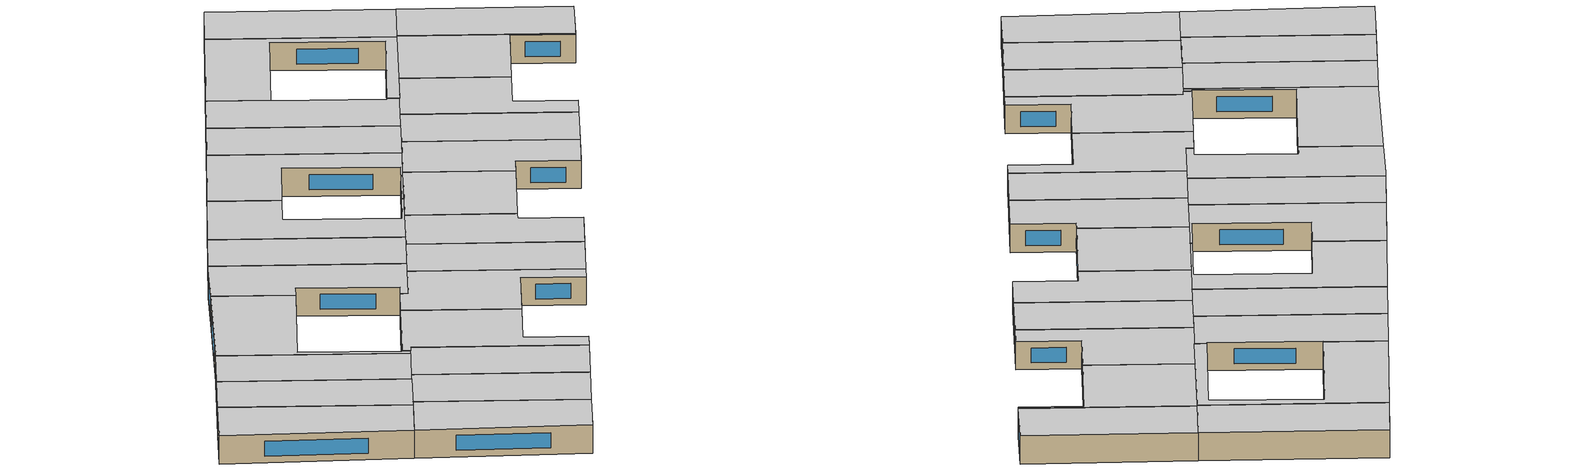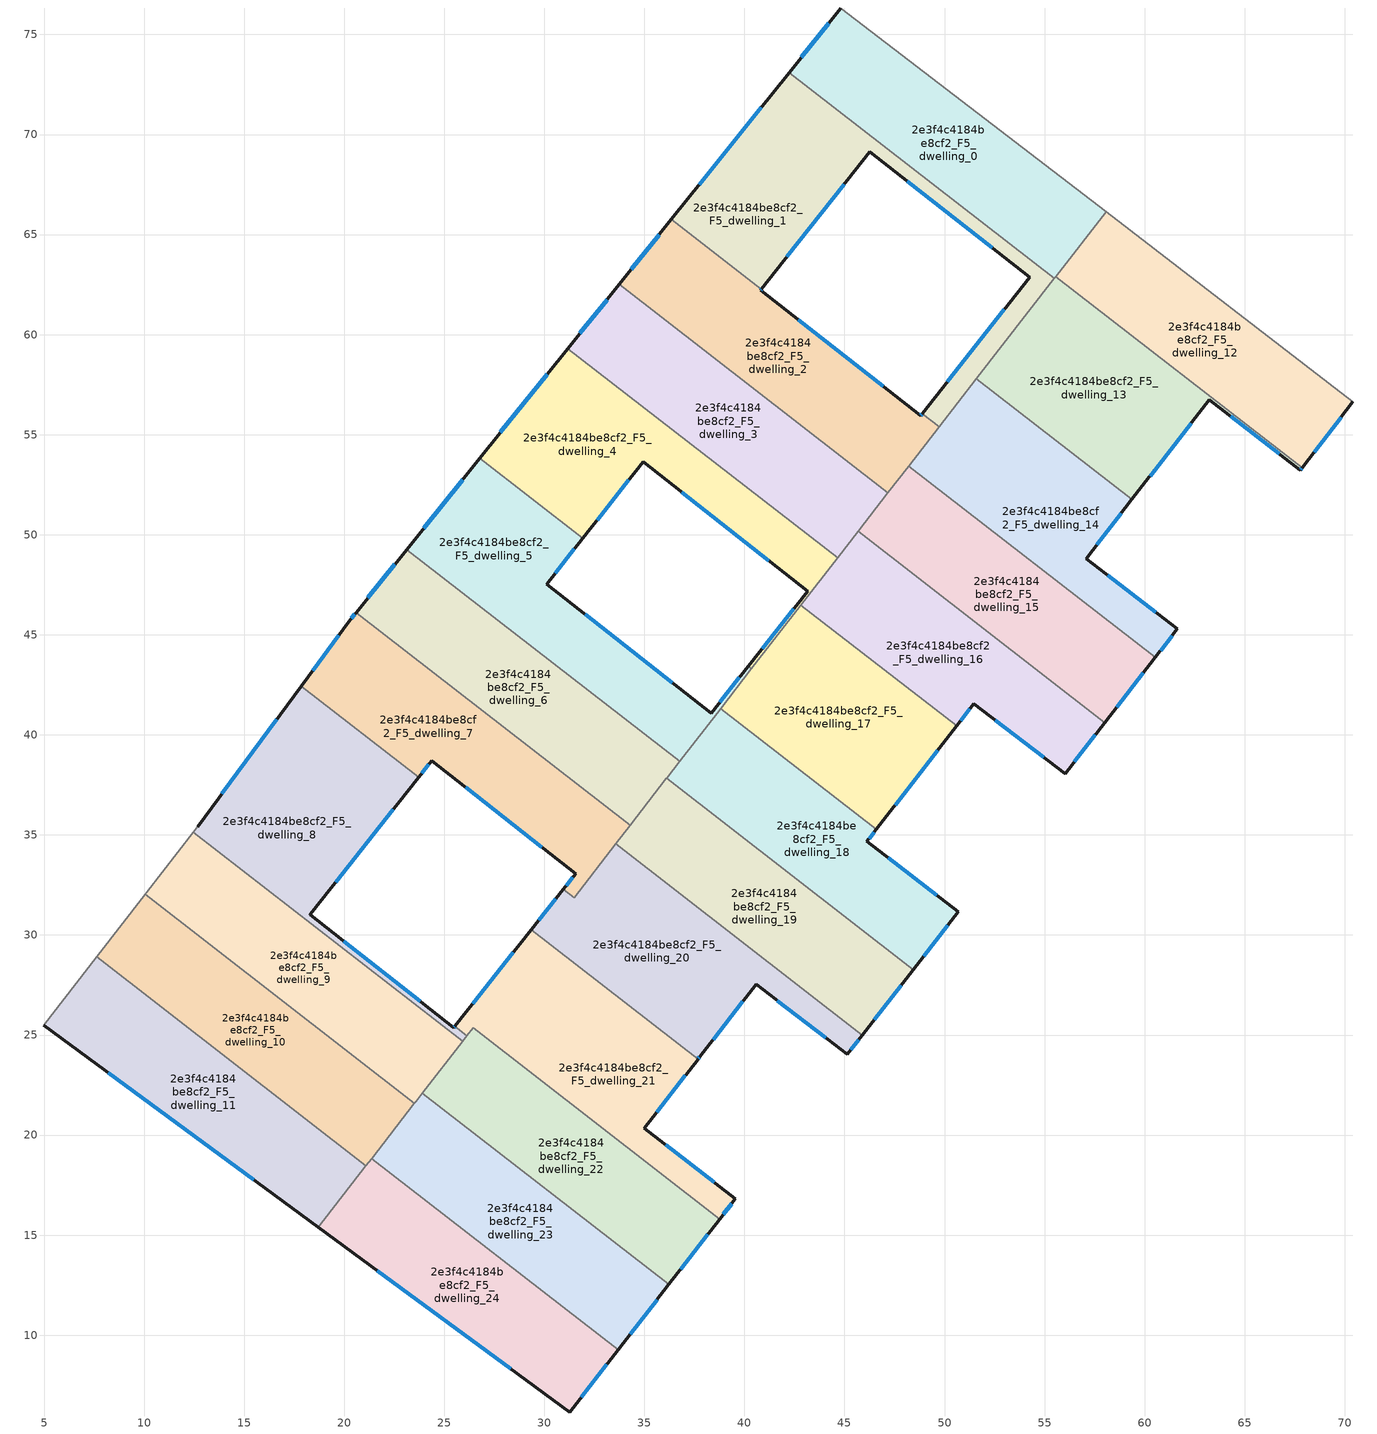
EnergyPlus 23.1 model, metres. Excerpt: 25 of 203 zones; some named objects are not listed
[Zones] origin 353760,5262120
2e3f4c4184be8cf2_F5_dwelling_0
 floor to 2e3f4c4184be8cf2_F4_dwelling_0 (EU_floor_Construction): 58.07,66.14 55.49,62.81 42.23,73.1 44.82,76.32 z15
 wall outside (EU_wall_Construction): 44.82,76.32 42.23,73.1 z15:18
 wall to 2e3f4c4184be8cf2_F5_dwelling_1 (EU_wall_Construction): 42.23,73.1 55.49,62.81 z15:18
 wall adiabatic (EU_wall_Construction): 58.07,66.14 44.82,76.32 z15:18
 wall to 2e3f4c4184be8cf2_F5_dwelling_12 (EU_wall_Construction): 55.56,62.9 58.07,66.14 z15:18
 wall to 2e3f4c4184be8cf2_F5_dwelling_13 (EU_wall_Construction): 55.49,62.81 55.56,62.9 z15:18
 window (EU_Window_Construction): 44.21,75.57 42.84,73.85 z15.7:17.3
 ceiling to 2e3f4c4184be8cf2_F6_dwelling_0 (EU_floor_Construction): 55.49,62.81 58.07,66.14 44.82,76.32 42.23,73.1 z18
2e3f4c4184be8cf2_F5_dwelling_1
 floor to 2e3f4c4184be8cf2_F4_dwelling_1 (EU_floor_Construction): 46.26,69.14 40.85,62.28 36.35,65.76 42.23,73.1 55.49,62.81 49.73,55.39 48.88,56.05 54.26,62.87 z15
 wall outside (EU_wall_Construction): 40.85,62.28 46.26,69.14 54.26,62.87 48.88,56.05 / 42.23,73.1 36.35,65.76 z15:18
 wall to 2e3f4c4184be8cf2_F5_dwelling_2 (EU_wall_Construction): 48.88,56.05 49.73,55.39 / 36.35,65.76 40.85,62.28 z15:18
 wall to 2e3f4c4184be8cf2_F5_dwelling_13 (EU_wall_Construction): 51.59,57.79 55.49,62.81 z15:18
 wall to 2e3f4c4184be8cf2_F5_dwelling_14 (EU_wall_Construction): 49.73,55.39 51.59,57.79 z15:18
 window (EU_Window_Construction): 53,61.27 50.14,57.65 / 48.14,67.66 52.38,64.34 / 42.12,63.89 44.99,67.53 / 40.85,71.38 37.73,67.49 z15.7:17.3
 ceiling to 2e3f4c4184be8cf2_F6_dwelling_1 (EU_floor_Construction): 49.73,55.39 55.49,62.81 42.23,73.1 36.35,65.76 40.85,62.28 46.26,69.14 54.26,62.87 48.88,56.05 z18
2e3f4c4184be8cf2_F5_dwelling_10
 floor to 2e3f4c4184be8cf2_F4_dwelling_10 (EU_floor_Construction): 23.51,21.58 21.09,18.46 7.62,28.9 10.05,32.02 z15
 wall adiabatic (EU_wall_Construction): 10.05,32.02 7.62,28.9 z15:18
 wall to 2e3f4c4184be8cf2_F5_dwelling_9 (EU_wall_Construction): 23.51,21.58 10.05,32.02 z15:18
 wall to 2e3f4c4184be8cf2_F5_dwelling_11 (EU_wall_Construction): 7.62,28.9 21.09,18.46 z15:18
 wall to 2e3f4c4184be8cf2_F5_dwelling_23 (EU_wall_Construction): 21.37,18.82 23.51,21.58 z15:18
 wall to 2e3f4c4184be8cf2_F5_dwelling_24 (EU_wall_Construction): 21.09,18.46 21.37,18.82 z15:18
 ceiling to 2e3f4c4184be8cf2_F6_dwelling_10 (EU_floor_Construction): 21.09,18.46 23.51,21.58 10.05,32.02 7.62,28.9 z18
2e3f4c4184be8cf2_F5_dwelling_11
 floor to 2e3f4c4184be8cf2_F4_dwelling_11 (EU_floor_Construction): 21.09,18.46 18.71,15.4 4.97,25.49 7.62,28.9 z15
 wall outside (EU_wall_Construction): 4.97,25.49 18.71,15.4 z15:18
 wall adiabatic (EU_wall_Construction): 7.62,28.9 4.97,25.49 z15:18
 wall to 2e3f4c4184be8cf2_F5_dwelling_24 (EU_wall_Construction): 18.71,15.4 21.09,18.46 z15:18
 window (EU_Window_Construction): 8.2,23.12 15.48,17.77 z15.7:17.3
 ceiling to 2e3f4c4184be8cf2_F6_dwelling_11 (EU_floor_Construction): 18.71,15.4 21.09,18.46 7.62,28.9 4.97,25.49 z18
2e3f4c4184be8cf2_F5_dwelling_12
 floor to 2e3f4c4184be8cf2_F4_dwelling_12 (EU_floor_Construction): 70.41,56.66 67.88,53.34 55.55,62.9 58.07,66.14 z15
 wall outside (EU_wall_Construction): 67.88,53.34 70.41,56.66 z15:18
 wall to 2e3f4c4184be8cf2_F5_dwelling_13 (EU_wall_Construction): 55.55,62.9 67.88,53.34 z15:18
 wall adiabatic (EU_wall_Construction): 70.41,56.66 58.07,66.14 z15:18
 window (EU_Window_Construction): 68.47,54.12 69.82,55.88 z15.7:17.3
 ceiling to 2e3f4c4184be8cf2_F6_dwelling_12 (EU_floor_Construction): 67.88,53.34 70.41,56.66 58.07,66.14 55.55,62.9 z18
2e3f4c4184be8cf2_F5_dwelling_13
 floor to 2e3f4c4184be8cf2_F4_dwelling_13 (EU_floor_Construction): 63.22,56.74 59.37,51.76 51.59,57.79 55.55,62.9 67.88,53.34 67.79,53.22 z15
 wall outside (EU_wall_Construction): 59.37,51.76 63.22,56.74 67.79,53.22 67.88,53.34 z15:18
 wall to 2e3f4c4184be8cf2_F5_dwelling_14 (EU_wall_Construction): 51.59,57.79 59.37,51.76 z15:18
 window (EU_Window_Construction): 67.81,53.25 67.86,53.31 / 64.3,55.91 66.71,54.05 / 60.27,52.93 62.32,55.57 z15.7:17.3
 ceiling to 2e3f4c4184be8cf2_F6_dwelling_13 (EU_floor_Construction): 67.79,53.22 67.88,53.34 55.55,62.9 51.59,57.79 59.37,51.76 63.22,56.74 z18
2e3f4c4184be8cf2_F5_dwelling_14
 floor to 2e3f4c4184be8cf2_F4_dwelling_14 (EU_floor_Construction): 59.37,51.76 57.07,48.81 61.64,45.29 60.54,43.88 48.22,53.43 51.59,57.79 z15
 wall outside (EU_wall_Construction): 60.54,43.88 61.64,45.29 57.07,48.81 59.37,51.76 z15:18
 wall to 2e3f4c4184be8cf2_F5_dwelling_15 (EU_wall_Construction): 48.22,53.43 60.54,43.88 z15:18
 wall to 2e3f4c4184be8cf2_F5_dwelling_2 (EU_wall_Construction): 49.73,55.39 48.22,53.43 z15:18
 window (EU_Window_Construction): 57.61,49.5 58.83,51.07 / 60.56,46.12 58.14,47.98 / 60.8,44.21 61.38,44.96 z15.7:17.3
 ceiling to 2e3f4c4184be8cf2_F6_dwelling_14 (EU_floor_Construction): 60.54,43.88 61.64,45.29 57.07,48.81 59.37,51.76 51.59,57.79 48.22,53.43 z18
2e3f4c4184be8cf2_F5_dwelling_15
 floor to 2e3f4c4184be8cf2_F4_dwelling_15 (EU_floor_Construction): 60.54,43.88 58,40.61 45.68,50.17 48.22,53.43 z15
 wall outside (EU_wall_Construction): 58,40.61 60.54,43.88 z15:18
 wall to 2e3f4c4184be8cf2_F5_dwelling_16 (EU_wall_Construction): 45.68,50.17 58,40.61 z15:18
 wall to 2e3f4c4184be8cf2_F5_dwelling_3 (EU_wall_Construction): 47.17,52.09 45.68,50.17 z15:18
 wall to 2e3f4c4184be8cf2_F5_dwelling_2 (EU_wall_Construction): 48.21,53.43 47.17,52.09 z15:18
 window (EU_Window_Construction): 58.6,41.38 59.94,43.11 z15.7:17.3
 ceiling to 2e3f4c4184be8cf2_F6_dwelling_15 (EU_floor_Construction): 58,40.61 60.54,43.88 48.22,53.43 45.68,50.17 z18
2e3f4c4184be8cf2_F5_dwelling_16
 floor to 2e3f4c4184be8cf2_F4_dwelling_16 (EU_floor_Construction): 58,40.61 56.02,38.06 51.47,41.56 50.6,40.45 42.83,46.49 45.68,50.17 z15
 wall outside (EU_wall_Construction): 50.6,40.45 51.47,41.56 56.02,38.06 58,40.61 z15:18
 wall to 2e3f4c4184be8cf2_F5_dwelling_17 (EU_wall_Construction): 42.83,46.49 50.6,40.45 z15:18
 wall to 2e3f4c4184be8cf2_F5_dwelling_4 (EU_wall_Construction): 44.66,48.85 42.83,46.49 z15:18
 wall to 2e3f4c4184be8cf2_F5_dwelling_3 (EU_wall_Construction): 45.68,50.17 44.66,48.85 z15:18
 window (EU_Window_Construction): 56.49,38.66 57.54,40.01 / 52.54,40.74 54.95,38.88 / 50.81,40.71 51.26,41.3 z15.7:17.3
 ceiling to 2e3f4c4184be8cf2_F6_dwelling_16 (EU_floor_Construction): 56.02,38.06 58,40.61 45.68,50.17 42.83,46.49 50.6,40.45 51.47,41.56 z18
2e3f4c4184be8cf2_F5_dwelling_17
 floor to 2e3f4c4184be8cf2_F4_dwelling_17 (EU_floor_Construction): 50.6,40.45 46.59,35.28 38.81,41.31 42.83,46.49 z15
 wall outside (EU_wall_Construction): 46.59,35.28 50.6,40.45 z15:18
 wall to 2e3f4c4184be8cf2_F5_dwelling_18 (EU_wall_Construction): 38.81,41.31 46.59,35.28 z15:18
 wall to 2e3f4c4184be8cf2_F5_dwelling_5 (EU_wall_Construction): 40.35,43.3 38.81,41.31 z15:18
 wall to 2e3f4c4184be8cf2_F5_dwelling_4 (EU_wall_Construction): 42.82,46.49 40.35,43.3 z15:18
 window (EU_Window_Construction): 47.53,36.49 49.66,39.24 z15.7:17.3
 ceiling to 2e3f4c4184be8cf2_F6_dwelling_17 (EU_floor_Construction): 46.59,35.28 50.6,40.45 42.83,46.49 38.81,41.31 z18
2e3f4c4184be8cf2_F5_dwelling_18
 floor to 2e3f4c4184be8cf2_F4_dwelling_18 (EU_floor_Construction): 46.59,35.28 46.12,34.68 50.68,31.16 48.43,28.26 36.11,37.82 38.81,41.31 z15
 wall outside (EU_wall_Construction): 48.43,28.26 50.68,31.16 46.12,34.68 46.59,35.28 z15:18
 wall to 2e3f4c4184be8cf2_F5_dwelling_19 (EU_wall_Construction): 36.11,37.82 48.43,28.26 z15:18
 wall to 2e3f4c4184be8cf2_F5_dwelling_6 (EU_wall_Construction): 36.77,38.67 36.11,37.82 z15:18
 wall to 2e3f4c4184be8cf2_F5_dwelling_5 (EU_wall_Construction): 38.81,41.31 36.77,38.67 z15:18
 window (EU_Window_Construction): 46.23,34.82 46.48,35.14 / 49.61,31.99 47.19,33.85 / 48.96,28.94 50.15,30.48 z15.7:17.3
 ceiling to 2e3f4c4184be8cf2_F6_dwelling_18 (EU_floor_Construction): 48.43,28.26 50.68,31.16 46.12,34.68 46.59,35.28 38.81,41.31 36.11,37.82 z18
2e3f4c4184be8cf2_F5_dwelling_19
 floor to 2e3f4c4184be8cf2_F4_dwelling_19 (EU_floor_Construction): 48.43,28.26 45.89,25 33.57,34.55 36.11,37.82 z15
 wall outside (EU_wall_Construction): 45.89,25 48.43,28.26 z15:18
 wall to 2e3f4c4184be8cf2_F5_dwelling_20 (EU_wall_Construction): 33.57,34.55 45.89,25 z15:18
 wall to 2e3f4c4184be8cf2_F5_dwelling_7 (EU_wall_Construction): 34.29,35.48 33.57,34.55 z15:18
 wall to 2e3f4c4184be8cf2_F5_dwelling_6 (EU_wall_Construction): 36.11,37.82 34.29,35.48 z15:18
 window (EU_Window_Construction): 46.49,25.76 47.83,27.5 z15.7:17.3
 ceiling to 2e3f4c4184be8cf2_F6_dwelling_19 (EU_floor_Construction): 45.89,25 48.43,28.26 36.11,37.82 33.57,34.55 z18
2e3f4c4184be8cf2_F5_dwelling_2
 floor to 2e3f4c4184be8cf2_F4_dwelling_2 (EU_floor_Construction): 40.85,62.28 40.81,62.22 48.8,55.95 48.88,56.05 49.73,55.39 47.17,52.09 33.74,62.51 36.35,65.76 z15
 wall outside (EU_wall_Construction): 48.88,56.05 48.8,55.95 40.81,62.22 40.85,62.28 / 36.35,65.76 33.74,62.51 z15:18
 wall to 2e3f4c4184be8cf2_F5_dwelling_3 (EU_wall_Construction): 33.74,62.51 47.17,52.09 z15:18
 window (EU_Window_Construction): 46.93,57.42 42.68,60.75 / 48.86,56.03 48.82,55.97 / 35.74,65 34.35,63.27 / 40.82,62.24 40.84,62.26 z15.7:17.3
 ceiling to 2e3f4c4184be8cf2_F6_dwelling_2 (EU_floor_Construction): 47.17,52.09 49.73,55.39 48.88,56.05 48.8,55.95 40.81,62.22 40.85,62.28 36.35,65.76 33.74,62.51 z18
2e3f4c4184be8cf2_F5_dwelling_20
 floor to 2e3f4c4184be8cf2_F4_dwelling_20 (EU_floor_Construction): 40.58,27.54 37.77,23.92 37.68,23.8 29.35,30.26 30.95,32.29 31.49,31.87 33.57,34.55 45.89,25 45.14,24.03 z15
 wall outside (EU_wall_Construction): 37.68,23.8 37.77,23.92 40.58,27.54 45.14,24.03 45.89,25 / 30.95,32.29 29.35,30.26 z15:18
 wall to 2e3f4c4184be8cf2_F5_dwelling_7 (EU_wall_Construction): 33.57,34.55 31.49,31.87 30.95,32.29 z15:18
 wall to 2e3f4c4184be8cf2_F5_dwelling_21 (EU_wall_Construction): 29.35,30.26 37.68,23.8 z15:18
 window (EU_Window_Construction): 45.32,24.26 45.72,24.77 / 41.65,26.71 44.07,24.85 / 38.43,24.77 39.92,26.69 / 37.7,23.83 37.75,23.89 / 30.57,31.81 29.72,30.74 z15.7:17.3
 ceiling to 2e3f4c4184be8cf2_F6_dwelling_20 (EU_floor_Construction): 45.14,24.03 45.89,25 33.57,34.55 31.49,31.87 30.95,32.29 29.35,30.26 37.68,23.8 37.77,23.92 40.58,27.54 z18
2e3f4c4184be8cf2_F5_dwelling_21
 floor to 2e3f4c4184be8cf2_F4_dwelling_21 (EU_floor_Construction): 37.68,23.8 35,20.33 39.55,16.82 38.76,15.8 26.44,25.36 26.13,24.96 25.53,25.43 29.35,30.26 z15
 wall outside (EU_wall_Construction): 38.76,15.8 39.55,16.82 35,20.33 37.68,23.8 / 29.35,30.26 25.53,25.43 z15:18
 wall to 2e3f4c4184be8cf2_F5_dwelling_22 (EU_wall_Construction): 26.13,24.96 26.44,25.36 38.76,15.8 z15:18
 wall to 2e3f4c4184be8cf2_F5_dwelling_8 (EU_wall_Construction): 25.53,25.43 26.13,24.96 z15:18
 window (EU_Window_Construction): 38.95,16.04 39.37,16.58 / 28.45,29.13 26.43,26.56 / 35.63,21.15 37.05,22.99 / 38.48,17.64 36.07,19.51 z15.7:17.3
 ceiling to 2e3f4c4184be8cf2_F6_dwelling_21 (EU_floor_Construction): 38.76,15.8 39.55,16.82 35,20.33 37.68,23.8 29.35,30.26 25.53,25.43 26.13,24.96 26.44,25.36 z18
2e3f4c4184be8cf2_F5_dwelling_22
 floor to 2e3f4c4184be8cf2_F4_dwelling_22 (EU_floor_Construction): 38.76,15.8 36.23,12.54 23.91,22.09 26.44,25.36 z15
 wall outside (EU_wall_Construction): 36.23,12.54 38.76,15.8 z15:18
 wall to 2e3f4c4184be8cf2_F5_dwelling_23 (EU_wall_Construction): 23.91,22.09 36.23,12.54 z15:18
 wall to 2e3f4c4184be8cf2_F5_dwelling_8 (EU_wall_Construction): 26.13,24.96 25.92,24.69 z15:18
 wall to 2e3f4c4184be8cf2_F5_dwelling_9 (EU_wall_Construction): 25.92,24.69 23.91,22.09 z15:18
 window (EU_Window_Construction): 36.82,13.3 38.17,15.03 z15.7:17.3
 ceiling to 2e3f4c4184be8cf2_F6_dwelling_22 (EU_floor_Construction): 36.23,12.54 38.76,15.8 26.44,25.36 23.91,22.09 z18
2e3f4c4184be8cf2_F5_dwelling_23
 floor to 2e3f4c4184be8cf2_F4_dwelling_23 (EU_floor_Construction): 36.23,12.54 33.69,9.27 21.37,18.83 23.91,22.09 z15
 wall outside (EU_wall_Construction): 33.69,9.27 36.23,12.54 z15:18
 wall to 2e3f4c4184be8cf2_F5_dwelling_24 (EU_wall_Construction): 21.37,18.83 33.69,9.27 z15:18
 wall to 2e3f4c4184be8cf2_F5_dwelling_9 (EU_wall_Construction): 23.91,22.09 23.6,21.7 23.51,21.58 z15:18
 window (EU_Window_Construction): 34.29,10.04 35.63,11.77 z15.7:17.3
 ceiling to 2e3f4c4184be8cf2_F6_dwelling_23 (EU_floor_Construction): 33.69,9.27 36.23,12.54 23.91,22.09 21.37,18.83 z18
2e3f4c4184be8cf2_F5_dwelling_24
 floor to 2e3f4c4184be8cf2_F4_dwelling_24 (EU_floor_Construction): 33.69,9.27 31.28,6.16 18.71,15.4 21.37,18.83 z15
 wall outside (EU_wall_Construction): 18.71,15.4 31.28,6.16 33.69,9.27 z15:18
 window (EU_Window_Construction): 31.85,6.89 33.13,8.54 / 21.66,13.23 28.33,8.33 z15.7:17.3
 ceiling to 2e3f4c4184be8cf2_F6_dwelling_24 (EU_floor_Construction): 31.28,6.16 33.69,9.27 21.37,18.83 18.71,15.4 z18
2e3f4c4184be8cf2_F5_dwelling_3
 floor to 2e3f4c4184be8cf2_F4_dwelling_3 (EU_floor_Construction): 47.17,52.09 44.66,48.85 31.17,59.31 33.74,62.51 z15
 wall outside (EU_wall_Construction): 33.74,62.51 31.17,59.31 z15:18
 wall to 2e3f4c4184be8cf2_F5_dwelling_4 (EU_wall_Construction): 31.17,59.31 44.66,48.85 z15:18
 window (EU_Window_Construction): 33.14,61.76 31.77,60.06 z15.7:17.3
 ceiling to 2e3f4c4184be8cf2_F6_dwelling_3 (EU_floor_Construction): 44.66,48.85 47.17,52.09 33.74,62.51 31.17,59.31 z18
2e3f4c4184be8cf2_F5_dwelling_4
 floor to 2e3f4c4184be8cf2_F4_dwelling_4 (EU_floor_Construction): 44.66,48.85 40.35,43.3 40.19,43.42 43.16,47.19 34.94,53.64 31.93,49.83 26.78,53.83 31.17,59.31 z15
 wall outside (EU_wall_Construction): 31.93,49.83 34.94,53.64 43.16,47.19 40.19,43.42 / 31.17,59.31 26.78,53.83 z15:18
 wall to 2e3f4c4184be8cf2_F5_dwelling_5 (EU_wall_Construction): 40.19,43.42 40.35,43.3 / 26.78,53.83 31.93,49.83 z15:18
 window (EU_Window_Construction): 42.46,46.3 40.88,44.31 / 36.87,52.13 41.23,48.7 / 32.63,50.72 34.23,52.75 / 30.14,58.02 27.81,55.11 z15.7:17.3
 ceiling to 2e3f4c4184be8cf2_F6_dwelling_4 (EU_floor_Construction): 43.16,47.19 40.19,43.42 40.35,43.3 44.66,48.85 31.17,59.31 26.78,53.83 31.93,49.83 34.94,53.64 z18
2e3f4c4184be8cf2_F5_dwelling_5
 floor to 2e3f4c4184be8cf2_F4_dwelling_5 (EU_floor_Construction): 31.93,49.83 30.11,47.53 38.33,41.08 40.19,43.42 40.35,43.3 36.77,38.67 23.12,49.26 26.78,53.83 z15
 wall outside (EU_wall_Construction): 26.78,53.83 23.12,49.26 / 40.19,43.42 38.33,41.08 30.11,47.53 31.93,49.83 z15:18
 wall to 2e3f4c4184be8cf2_F5_dwelling_6 (EU_wall_Construction): 23.12,49.26 36.77,38.67 z15:18
 window (EU_Window_Construction): 25.92,52.75 23.98,50.33 / 30.54,48.07 31.5,49.29 / 36.4,42.59 32.04,46.02 / 39.75,42.87 38.77,41.63 z15.7:17.3
 ceiling to 2e3f4c4184be8cf2_F6_dwelling_5 (EU_floor_Construction): 38.33,41.08 30.11,47.53 31.93,49.83 26.78,53.83 23.12,49.26 36.77,38.67 40.35,43.3 40.19,43.42 z18
2e3f4c4184be8cf2_F5_dwelling_6
 floor to 2e3f4c4184be8cf2_F4_dwelling_6 (EU_floor_Construction): 36.77,38.67 34.29,35.48 20.59,46.11 23.12,49.26 z15
 wall outside (EU_wall_Construction): 23.12,49.26 20.59,46.11 z15:18
 wall to 2e3f4c4184be8cf2_F5_dwelling_7 (EU_wall_Construction): 20.59,46.11 34.29,35.48 z15:18
 window (EU_Window_Construction): 22.52,48.52 21.18,46.85 z15.7:17.3
 ceiling to 2e3f4c4184be8cf2_F6_dwelling_6 (EU_floor_Construction): 34.29,35.48 36.77,38.67 23.12,49.26 20.59,46.11 z18
2e3f4c4184be8cf2_F5_dwelling_7
 floor to 2e3f4c4184be8cf2_F4_dwelling_7 (EU_floor_Construction): 34.29,35.48 31.49,31.87 30.95,32.29 31.56,33.06 24.38,38.71 23.72,37.89 17.86,42.44 20.29,45.75 20.59,46.11 z15
 wall outside (EU_wall_Construction): 23.72,37.89 24.38,38.71 31.56,33.06 30.95,32.29 / 20.59,46.11 20.29,45.75 17.86,42.44 z15:18
 wall to 2e3f4c4184be8cf2_F5_dwelling_8 (EU_wall_Construction): 17.86,42.44 23.72,37.89 z15:18
 window (EU_Window_Construction): 31.42,32.88 31.09,32.47 / 26.06,37.39 29.87,34.39 / 23.88,38.08 24.22,38.52 / 19.72,44.97 18.43,43.21 / 20.52,46.03 20.36,45.83 z15.7:17.3
 ceiling to 2e3f4c4184be8cf2_F6_dwelling_7 (EU_floor_Construction): 31.49,31.87 34.29,35.48 20.59,46.11 20.29,45.75 17.86,42.44 23.72,37.89 24.38,38.71 31.56,33.06 30.95,32.29 z18
2e3f4c4184be8cf2_F5_dwelling_8
 floor to 2e3f4c4184be8cf2_F4_dwelling_8 (EU_floor_Construction): 23.72,37.89 18.31,31.03 18.29,31.02 25.48,25.37 25.53,25.43 26.13,24.96 25.92,24.69 12.46,35.12 12.64,35.36 12.67,35.4 17.86,42.44 z15
 wall outside (EU_wall_Construction): 25.53,25.43 25.48,25.37 18.29,31.02 18.31,31.03 23.72,37.89 / 17.86,42.44 12.67,35.4 z15:18
 wall to 2e3f4c4184be8cf2_F5_dwelling_9 (EU_wall_Construction): 12.46,35.12 25.92,24.69 z15:18
 wall adiabatic (EU_wall_Construction): 12.67,35.4 12.64,35.36 12.46,35.12 z15:18
 window (EU_Window_Construction): 25.52,25.41 25.49,25.38 / 16.64,40.79 13.89,37.05 / 19.58,32.64 22.45,36.28 / 23.79,26.69 19.98,29.69 z15.7:17.3
 ceiling to 2e3f4c4184be8cf2_F6_dwelling_8 (EU_floor_Construction): 25.92,24.69 26.13,24.96 25.53,25.43 25.48,25.37 18.29,31.02 18.31,31.03 23.72,37.89 17.86,42.44 12.67,35.4 12.64,35.36 12.46,35.12 z18
2e3f4c4184be8cf2_F5_dwelling_9
 floor to 2e3f4c4184be8cf2_F4_dwelling_9 (EU_floor_Construction): 25.92,24.69 23.6,21.7 23.51,21.58 10.05,32.02 10.14,32.14 12.46,35.12 z15
 wall adiabatic (EU_wall_Construction): 12.46,35.12 10.14,32.14 10.05,32.02 z15:18
 ceiling to 2e3f4c4184be8cf2_F6_dwelling_9 (EU_floor_Construction): 23.6,21.7 25.92,24.69 12.46,35.12 10.14,32.14 10.05,32.02 23.51,21.58 z18
[Building]
EU S2 Campaign: North Axis=0; Terrain=City; Solar Distribution=FullExterior
[Site:Location]
Budapest.Ferenc.Liszt.Intl.AP: Latitude=47.437; Longitude=19.256; Time Zone=1; Elevation=185
[SizingPeriod:WeatherFileDays]
AnnualSizingPeriod: Begin Month=1; Begin Day of Month=1; End Month=12; End Day of Month=31; Day of Week for Start Day=Monday; Use Weather File Daylight Saving Period=No; Use Weather File Rain and Snow Indicators=No
[MATERIAL]
EU_InternalMass_Material: Roughness=MediumRough; Thickness=0.1; Conductivity=1; Density=1800; Specific Heat=900; Thermal Absorptance=0.9; Solar Absorptance=0.7; Visible Absorptance=0.7
[MATERIAL:NOMASS] Roughness=MediumRough; Thermal Absorptance=0.9; Solar Absorptance=0.7; Visible Absorptance=0.7
Name | Thermal Resistance
EU_wall_NoMass | 0.832559
EU_floor_NoMass | 0.872794
[WINDOWMATERIAL:SIMPLEGLAZINGSYSTEM]
EU_Window_SimpleGlazing: UFactor=2.79869; Solar Heat Gain Coefficient=0.75; Visible Transmittance=0.75
[CONSTRUCTION]
EU_wall_Construction: EU_wall_NoMass
EU_floor_Construction: EU_floor_NoMass
EU_Window_Construction: EU_Window_SimpleGlazing
EU_InternalMass_Construction: EU_InternalMass_Material
[ZONE] Type=1; Multiplier=1; Ceiling Height=autocalculate; Floor Area=autocalculate; Part of Total Floor Area=Yes
Name | Volume
2e3f4c4184be8cf2_F5_dwelling_0 | 209.613
2e3f4c4184be8cf2_F5_dwelling_1 | 209.577
2e3f4c4184be8cf2_F5_dwelling_10 | 201.92
2e3f4c4184be8cf2_F5_dwelling_11 | 209.589
2e3f4c4184be8cf2_F5_dwelling_12 | 193.483
2e3f4c4184be8cf2_F5_dwelling_13; 2e3f4c4184be8cf2_F5_dwelling_16 | 193.466
2e3f4c4184be8cf2_F5_dwelling_14 | 193.47
2e3f4c4184be8cf2_F5_dwelling_15 | 193.5
2e3f4c4184be8cf2_F5_dwelling_17 | 193.445
2e3f4c4184be8cf2_F5_dwelling_18 | 193.488
2e3f4c4184be8cf2_F5_dwelling_19 | 193.49
2e3f4c4184be8cf2_F5_dwelling_2 | 209.598
2e3f4c4184be8cf2_F5_dwelling_20 | 203.251
2e3f4c4184be8cf2_F5_dwelling_21 | 202.596
2e3f4c4184be8cf2_F5_dwelling_22 | 193.447
2e3f4c4184be8cf2_F5_dwelling_23 | 193.48
2e3f4c4184be8cf2_F5_dwelling_24 | 193.487
2e3f4c4184be8cf2_F5_dwelling_3 | 209.626
2e3f4c4184be8cf2_F5_dwelling_4 | 209.57
2e3f4c4184be8cf2_F5_dwelling_5 | 209.572
2e3f4c4184be8cf2_F5_dwelling_6 | 209.619
2e3f4c4184be8cf2_F5_dwelling_7 | 209.565
2e3f4c4184be8cf2_F5_dwelling_8 | 207.207
2e3f4c4184be8cf2_F5_dwelling_9 | 200.774
[INTERNALMASS] Construction=EU_InternalMass_Construction
Name | Zone or ZoneList | Surface Area
2e3f4c4184be8cf2_F5_dwelling_0_EU_InternalMass | 2e3f4c4184be8cf2_F5_dwelling_0 | 69.871
2e3f4c4184be8cf2_F5_dwelling_1_EU_InternalMass | 2e3f4c4184be8cf2_F5_dwelling_1 | 69.8589
2e3f4c4184be8cf2_F5_dwelling_2_EU_InternalMass | 2e3f4c4184be8cf2_F5_dwelling_2 | 69.866
2e3f4c4184be8cf2_F5_dwelling_3_EU_InternalMass | 2e3f4c4184be8cf2_F5_dwelling_3 | 69.8756
2e3f4c4184be8cf2_F5_dwelling_4_EU_InternalMass | 2e3f4c4184be8cf2_F5_dwelling_4 | 69.8565
2e3f4c4184be8cf2_F5_dwelling_5_EU_InternalMass | 2e3f4c4184be8cf2_F5_dwelling_5 | 69.8599
2e3f4c4184be8cf2_F5_dwelling_6_EU_InternalMass | 2e3f4c4184be8cf2_F5_dwelling_6 | 69.8729
2e3f4c4184be8cf2_F5_dwelling_7_EU_InternalMass | 2e3f4c4184be8cf2_F5_dwelling_7 | 69.855
2e3f4c4184be8cf2_F5_dwelling_8_EU_InternalMass | 2e3f4c4184be8cf2_F5_dwelling_8 | 69.0692
2e3f4c4184be8cf2_F5_dwelling_9_EU_InternalMass | 2e3f4c4184be8cf2_F5_dwelling_9 | 66.9309
2e3f4c4184be8cf2_F5_dwelling_10_EU_InternalMass | 2e3f4c4184be8cf2_F5_dwelling_10 | 67.3005
2e3f4c4184be8cf2_F5_dwelling_11_EU_InternalMass | 2e3f4c4184be8cf2_F5_dwelling_11 | 69.8628
2e3f4c4184be8cf2_F5_dwelling_12_EU_InternalMass | 2e3f4c4184be8cf2_F5_dwelling_12 | 64.4944
2e3f4c4184be8cf2_F5_dwelling_13_EU_InternalMass | 2e3f4c4184be8cf2_F5_dwelling_13 | 64.4887
2e3f4c4184be8cf2_F5_dwelling_14_EU_InternalMass | 2e3f4c4184be8cf2_F5_dwelling_14 | 64.4901
2e3f4c4184be8cf2_F5_dwelling_15_EU_InternalMass | 2e3f4c4184be8cf2_F5_dwelling_15 | 64.5
2e3f4c4184be8cf2_F5_dwelling_16_EU_InternalMass | 2e3f4c4184be8cf2_F5_dwelling_16 | 64.4884
2e3f4c4184be8cf2_F5_dwelling_17_EU_InternalMass | 2e3f4c4184be8cf2_F5_dwelling_17 | 64.4819
2e3f4c4184be8cf2_F5_dwelling_18_EU_InternalMass | 2e3f4c4184be8cf2_F5_dwelling_18 | 64.4958
2e3f4c4184be8cf2_F5_dwelling_19_EU_InternalMass | 2e3f4c4184be8cf2_F5_dwelling_19 | 64.4968
2e3f4c4184be8cf2_F5_dwelling_20_EU_InternalMass | 2e3f4c4184be8cf2_F5_dwelling_20 | 67.7519
2e3f4c4184be8cf2_F5_dwelling_21_EU_InternalMass | 2e3f4c4184be8cf2_F5_dwelling_21 | 67.5284
2e3f4c4184be8cf2_F5_dwelling_22_EU_InternalMass | 2e3f4c4184be8cf2_F5_dwelling_22 | 64.4824
2e3f4c4184be8cf2_F5_dwelling_23_EU_InternalMass | 2e3f4c4184be8cf2_F5_dwelling_23 | 64.4935
2e3f4c4184be8cf2_F5_dwelling_24_EU_InternalMass | 2e3f4c4184be8cf2_F5_dwelling_24 | 64.4955
[OTHEREQUIPMENT] Fuel Type=Electricity; Design Level Calculation Method=Watts/Area; Power per Zone Floor Area=1; Fraction Latent=0; Fraction Radiant=0; Fraction Lost=0; Carbon Dioxide Generation Rate=0; EndUse Subcategory=EU_Step8_InternalGains
Name | Zone or ZoneList or Space or SpaceList | Schedule
EU_Step8_InternalGain_2e3f4c4184be8cf2_F5_dwelling_0_f000 | 2e3f4c4184be8cf2_F5_dwelling_0 | EU_Step8_GainSchedule_2e3f4c4184be8cf2_F5_dwelling_0_f000
EU_Step8_InternalGain_2e3f4c4184be8cf2_F5_dwelling_1_f000 | 2e3f4c4184be8cf2_F5_dwelling_1 | EU_Step8_GainSchedule_2e3f4c4184be8cf2_F5_dwelling_1_f000
EU_Step8_InternalGain_2e3f4c4184be8cf2_F5_dwelling_2_f000 | 2e3f4c4184be8cf2_F5_dwelling_2 | EU_Step8_GainSchedule_2e3f4c4184be8cf2_F5_dwelling_2_f000
EU_Step8_InternalGain_2e3f4c4184be8cf2_F5_dwelling_3_f000 | 2e3f4c4184be8cf2_F5_dwelling_3 | EU_Step8_GainSchedule_2e3f4c4184be8cf2_F5_dwelling_3_f000
EU_Step8_InternalGain_2e3f4c4184be8cf2_F5_dwelling_4_f000 | 2e3f4c4184be8cf2_F5_dwelling_4 | EU_Step8_GainSchedule_2e3f4c4184be8cf2_F5_dwelling_4_f000
EU_Step8_InternalGain_2e3f4c4184be8cf2_F5_dwelling_5_f000 | 2e3f4c4184be8cf2_F5_dwelling_5 | EU_Step8_GainSchedule_2e3f4c4184be8cf2_F5_dwelling_5_f000
EU_Step8_InternalGain_2e3f4c4184be8cf2_F5_dwelling_6_f000 | 2e3f4c4184be8cf2_F5_dwelling_6 | EU_Step8_GainSchedule_2e3f4c4184be8cf2_F5_dwelling_6_f000
EU_Step8_InternalGain_2e3f4c4184be8cf2_F5_dwelling_7_f000 | 2e3f4c4184be8cf2_F5_dwelling_7 | EU_Step8_GainSchedule_2e3f4c4184be8cf2_F5_dwelling_7_f000
EU_Step8_InternalGain_2e3f4c4184be8cf2_F5_dwelling_8_f000 | 2e3f4c4184be8cf2_F5_dwelling_8 | EU_Step8_GainSchedule_2e3f4c4184be8cf2_F5_dwelling_8_f000
EU_Step8_InternalGain_2e3f4c4184be8cf2_F5_dwelling_9_f000 | 2e3f4c4184be8cf2_F5_dwelling_9 | EU_Step8_GainSchedule_2e3f4c4184be8cf2_F5_dwelling_9_f000
EU_Step8_InternalGain_2e3f4c4184be8cf2_F5_dwelling_10_f000 | 2e3f4c4184be8cf2_F5_dwelling_10 | EU_Step8_GainSchedule_2e3f4c4184be8cf2_F5_dwelling_10_f000
EU_Step8_InternalGain_2e3f4c4184be8cf2_F5_dwelling_11_f000 | 2e3f4c4184be8cf2_F5_dwelling_11 | EU_Step8_GainSchedule_2e3f4c4184be8cf2_F5_dwelling_11_f000
EU_Step8_InternalGain_2e3f4c4184be8cf2_F5_dwelling_12_f000 | 2e3f4c4184be8cf2_F5_dwelling_12 | EU_Step8_GainSchedule_2e3f4c4184be8cf2_F5_dwelling_12_f000
EU_Step8_InternalGain_2e3f4c4184be8cf2_F5_dwelling_13_f000 | 2e3f4c4184be8cf2_F5_dwelling_13 | EU_Step8_GainSchedule_2e3f4c4184be8cf2_F5_dwelling_13_f000
EU_Step8_InternalGain_2e3f4c4184be8cf2_F5_dwelling_14_f000 | 2e3f4c4184be8cf2_F5_dwelling_14 | EU_Step8_GainSchedule_2e3f4c4184be8cf2_F5_dwelling_14_f000
EU_Step8_InternalGain_2e3f4c4184be8cf2_F5_dwelling_15_f000 | 2e3f4c4184be8cf2_F5_dwelling_15 | EU_Step8_GainSchedule_2e3f4c4184be8cf2_F5_dwelling_15_f000
EU_Step8_InternalGain_2e3f4c4184be8cf2_F5_dwelling_16_f000 | 2e3f4c4184be8cf2_F5_dwelling_16 | EU_Step8_GainSchedule_2e3f4c4184be8cf2_F5_dwelling_16_f000
EU_Step8_InternalGain_2e3f4c4184be8cf2_F5_dwelling_17_f000 | 2e3f4c4184be8cf2_F5_dwelling_17 | EU_Step8_GainSchedule_2e3f4c4184be8cf2_F5_dwelling_17_f000
EU_Step8_InternalGain_2e3f4c4184be8cf2_F5_dwelling_18_f000 | 2e3f4c4184be8cf2_F5_dwelling_18 | EU_Step8_GainSchedule_2e3f4c4184be8cf2_F5_dwelling_18_f000
EU_Step8_InternalGain_2e3f4c4184be8cf2_F5_dwelling_19_f000 | 2e3f4c4184be8cf2_F5_dwelling_19 | EU_Step8_GainSchedule_2e3f4c4184be8cf2_F5_dwelling_19_f000
EU_Step8_InternalGain_2e3f4c4184be8cf2_F5_dwelling_20_f000 | 2e3f4c4184be8cf2_F5_dwelling_20 | EU_Step8_GainSchedule_2e3f4c4184be8cf2_F5_dwelling_20_f000
EU_Step8_InternalGain_2e3f4c4184be8cf2_F5_dwelling_21_f000 | 2e3f4c4184be8cf2_F5_dwelling_21 | EU_Step8_GainSchedule_2e3f4c4184be8cf2_F5_dwelling_21_f000
EU_Step8_InternalGain_2e3f4c4184be8cf2_F5_dwelling_22_f000 | 2e3f4c4184be8cf2_F5_dwelling_22 | EU_Step8_GainSchedule_2e3f4c4184be8cf2_F5_dwelling_22_f000
EU_Step8_InternalGain_2e3f4c4184be8cf2_F5_dwelling_23_f000 | 2e3f4c4184be8cf2_F5_dwelling_23 | EU_Step8_GainSchedule_2e3f4c4184be8cf2_F5_dwelling_23_f000
EU_Step8_InternalGain_2e3f4c4184be8cf2_F5_dwelling_24_f000 | 2e3f4c4184be8cf2_F5_dwelling_24 | EU_Step8_GainSchedule_2e3f4c4184be8cf2_F5_dwelling_24_f000
[ZONEVENTILATION:DESIGNFLOWRATE] Schedule=EU_AlwaysOn; Design Flow Rate Calculation Method=AirChanges/Hour; Air Changes per Hour=0.475469; Ventilation Type=Natural; Fan Pressure Rise=0; Fan Total Efficiency=1; Constant Term Coefficient=1; Temperature Term Coefficient=0; Velocity Term Coefficient=0; Velocity Squared Term Coefficient=0; Minimum Indoor Temperature=-100; Maximum Indoor Temperature=100; Delta Temperature=-100; Minimum Outdoor Temperature=-100; Maximum Outdoor Temperature=100; Maximum Wind Speed=40
Name | Zone or ZoneList or Space or SpaceList
EU_ConstantAir_2e3f4c4184be8cf2_F5_dwelling_0 | 2e3f4c4184be8cf2_F5_dwelling_0
EU_ConstantAir_2e3f4c4184be8cf2_F5_dwelling_1 | 2e3f4c4184be8cf2_F5_dwelling_1
EU_ConstantAir_2e3f4c4184be8cf2_F5_dwelling_2 | 2e3f4c4184be8cf2_F5_dwelling_2
EU_ConstantAir_2e3f4c4184be8cf2_F5_dwelling_3 | 2e3f4c4184be8cf2_F5_dwelling_3
EU_ConstantAir_2e3f4c4184be8cf2_F5_dwelling_4 | 2e3f4c4184be8cf2_F5_dwelling_4
EU_ConstantAir_2e3f4c4184be8cf2_F5_dwelling_5 | 2e3f4c4184be8cf2_F5_dwelling_5
EU_ConstantAir_2e3f4c4184be8cf2_F5_dwelling_6 | 2e3f4c4184be8cf2_F5_dwelling_6
EU_ConstantAir_2e3f4c4184be8cf2_F5_dwelling_7 | 2e3f4c4184be8cf2_F5_dwelling_7
EU_ConstantAir_2e3f4c4184be8cf2_F5_dwelling_8 | 2e3f4c4184be8cf2_F5_dwelling_8
EU_ConstantAir_2e3f4c4184be8cf2_F5_dwelling_9 | 2e3f4c4184be8cf2_F5_dwelling_9
EU_ConstantAir_2e3f4c4184be8cf2_F5_dwelling_10 | 2e3f4c4184be8cf2_F5_dwelling_10
EU_ConstantAir_2e3f4c4184be8cf2_F5_dwelling_11 | 2e3f4c4184be8cf2_F5_dwelling_11
EU_ConstantAir_2e3f4c4184be8cf2_F5_dwelling_12 | 2e3f4c4184be8cf2_F5_dwelling_12
EU_ConstantAir_2e3f4c4184be8cf2_F5_dwelling_13 | 2e3f4c4184be8cf2_F5_dwelling_13
EU_ConstantAir_2e3f4c4184be8cf2_F5_dwelling_14 | 2e3f4c4184be8cf2_F5_dwelling_14
EU_ConstantAir_2e3f4c4184be8cf2_F5_dwelling_15 | 2e3f4c4184be8cf2_F5_dwelling_15
EU_ConstantAir_2e3f4c4184be8cf2_F5_dwelling_16 | 2e3f4c4184be8cf2_F5_dwelling_16
EU_ConstantAir_2e3f4c4184be8cf2_F5_dwelling_17 | 2e3f4c4184be8cf2_F5_dwelling_17
EU_ConstantAir_2e3f4c4184be8cf2_F5_dwelling_18 | 2e3f4c4184be8cf2_F5_dwelling_18
EU_ConstantAir_2e3f4c4184be8cf2_F5_dwelling_19 | 2e3f4c4184be8cf2_F5_dwelling_19
EU_ConstantAir_2e3f4c4184be8cf2_F5_dwelling_20 | 2e3f4c4184be8cf2_F5_dwelling_20
EU_ConstantAir_2e3f4c4184be8cf2_F5_dwelling_21 | 2e3f4c4184be8cf2_F5_dwelling_21
EU_ConstantAir_2e3f4c4184be8cf2_F5_dwelling_22 | 2e3f4c4184be8cf2_F5_dwelling_22
EU_ConstantAir_2e3f4c4184be8cf2_F5_dwelling_23 | 2e3f4c4184be8cf2_F5_dwelling_23
EU_ConstantAir_2e3f4c4184be8cf2_F5_dwelling_24 | 2e3f4c4184be8cf2_F5_dwelling_24
[HVACTEMPLATE:THERMOSTAT] Constant Heating Setpoint=20; Constant Cooling Setpoint=50
EU_HeatOnly_2e3f4c4184be8cf2_F2_dwelling_20; EU_HeatOnly_2e3f4c4184be8cf2_F2_dwelling_21; EU_HeatOnly_2e3f4c4184be8cf2_F2_dwelling_22; EU_HeatOnly_2e3f4c4184be8cf2_F2_dwelling_23; EU_HeatOnly_2e3f4c4184be8cf2_F2_dwelling_24; EU_HeatOnly_2e3f4c4184be8cf2_F2_dwelling_25; EU_HeatOnly_2e3f4c4184be8cf2_F3_dwelling_0; EU_HeatOnly_2e3f4c4184be8cf2_F3_dwelling_1; EU_HeatOnly_2e3f4c4184be8cf2_F3_dwelling_2; EU_HeatOnly_2e3f4c4184be8cf2_F3_dwelling_3; EU_HeatOnly_2e3f4c4184be8cf2_F3_dwelling_4; EU_HeatOnly_2e3f4c4184be8cf2_F3_dwelling_5; EU_HeatOnly_2e3f4c4184be8cf2_F3_dwelling_6; EU_HeatOnly_2e3f4c4184be8cf2_F3_dwelling_7; EU_HeatOnly_2e3f4c4184be8cf2_F3_dwelling_8; EU_HeatOnly_2e3f4c4184be8cf2_F3_dwelling_9; EU_HeatOnly_2e3f4c4184be8cf2_F3_dwelling_10; EU_HeatOnly_2e3f4c4184be8cf2_F3_dwelling_11; EU_HeatOnly_2e3f4c4184be8cf2_F3_dwelling_12; EU_HeatOnly_2e3f4c4184be8cf2_F3_dwelling_13; EU_HeatOnly_2e3f4c4184be8cf2_F3_dwelling_14; EU_HeatOnly_2e3f4c4184be8cf2_F3_dwelling_15; EU_HeatOnly_2e3f4c4184be8cf2_F3_dwelling_16; EU_HeatOnly_2e3f4c4184be8cf2_F3_dwelling_17; EU_HeatOnly_2e3f4c4184be8cf2_F3_dwelling_18; EU_HeatOnly_2e3f4c4184be8cf2_F3_dwelling_19; EU_HeatOnly_2e3f4c4184be8cf2_F3_dwelling_20; EU_HeatOnly_2e3f4c4184be8cf2_F3_dwelling_21; EU_HeatOnly_2e3f4c4184be8cf2_F3_dwelling_22; EU_HeatOnly_2e3f4c4184be8cf2_F3_dwelling_23; EU_HeatOnly_2e3f4c4184be8cf2_F3_dwelling_24; EU_HeatOnly_2e3f4c4184be8cf2_F4_dwelling_0; EU_HeatOnly_2e3f4c4184be8cf2_F4_dwelling_1; EU_HeatOnly_2e3f4c4184be8cf2_F4_dwelling_2; EU_HeatOnly_2e3f4c4184be8cf2_F4_dwelling_3; EU_HeatOnly_2e3f4c4184be8cf2_F4_dwelling_4; EU_HeatOnly_2e3f4c4184be8cf2_F4_dwelling_5; EU_HeatOnly_2e3f4c4184be8cf2_F4_dwelling_6; EU_HeatOnly_2e3f4c4184be8cf2_F4_dwelling_7; EU_HeatOnly_2e3f4c4184be8cf2_F4_dwelling_8; EU_HeatOnly_2e3f4c4184be8cf2_F4_dwelling_9; EU_HeatOnly_2e3f4c4184be8cf2_F4_dwelling_10; EU_HeatOnly_2e3f4c4184be8cf2_F4_dwelling_11; EU_HeatOnly_2e3f4c4184be8cf2_F4_dwelling_12; EU_HeatOnly_2e3f4c4184be8cf2_F4_dwelling_13; EU_HeatOnly_2e3f4c4184be8cf2_F4_dwelling_14; EU_HeatOnly_2e3f4c4184be8cf2_F4_dwelling_15; EU_HeatOnly_2e3f4c4184be8cf2_F4_dwelling_16; EU_HeatOnly_2e3f4c4184be8cf2_F4_dwelling_17; EU_HeatOnly_2e3f4c4184be8cf2_F4_dwelling_18; EU_HeatOnly_2e3f4c4184be8cf2_F4_dwelling_19; EU_HeatOnly_2e3f4c4184be8cf2_F4_dwelling_20; EU_HeatOnly_2e3f4c4184be8cf2_F4_dwelling_21
[HVACTEMPLATE:ZONE:IDEALLOADSAIRSYSTEM] System Availability Schedule=EU_AlwaysOn; Maximum Heating Supply Air Temperature=50; Minimum Cooling Supply Air Temperature=13; Maximum Heating Supply Air Humidity Ratio=0.0156; Minimum Cooling Supply Air Humidity Ratio=0.0077; Heating Limit=NoLimit; Cooling Limit=NoLimit; Heating Availability Schedule=EU_AlwaysOn; Cooling Availability Schedule=EU_CoolingOff; Dehumidification Control Type=ConstantSensibleHeatRatio; Cooling Sensible Heat Ratio=0.7; Dehumidification Setpoint=60; Humidification Control Type=None; Humidification Setpoint=30; Outdoor Air Method=None; Outdoor Air Flow Rate per Person=0.00944; Outdoor Air Flow Rate per Zone Floor Area=0; Outdoor Air Flow Rate per Zone=0; Demand Controlled Ventilation Type=None; Outdoor Air Economizer Type=NoEconomizer; Heat Recovery Type=None; Sensible Heat Recovery Effectiveness=0.7; Latent Heat Recovery Effectiveness=0.65
Name | Template Thermostat
2e3f4c4184be8cf2_F5_dwelling_0 | EU_HeatOnly_2e3f4c4184be8cf2_F5_dwelling_0
2e3f4c4184be8cf2_F5_dwelling_1 | EU_HeatOnly_2e3f4c4184be8cf2_F5_dwelling_1
2e3f4c4184be8cf2_F5_dwelling_2 | EU_HeatOnly_2e3f4c4184be8cf2_F5_dwelling_2
2e3f4c4184be8cf2_F5_dwelling_3 | EU_HeatOnly_2e3f4c4184be8cf2_F5_dwelling_3
2e3f4c4184be8cf2_F5_dwelling_4 | EU_HeatOnly_2e3f4c4184be8cf2_F5_dwelling_4
2e3f4c4184be8cf2_F5_dwelling_5 | EU_HeatOnly_2e3f4c4184be8cf2_F5_dwelling_5
2e3f4c4184be8cf2_F5_dwelling_6 | EU_HeatOnly_2e3f4c4184be8cf2_F5_dwelling_6
2e3f4c4184be8cf2_F5_dwelling_7 | EU_HeatOnly_2e3f4c4184be8cf2_F5_dwelling_7
2e3f4c4184be8cf2_F5_dwelling_8 | EU_HeatOnly_2e3f4c4184be8cf2_F5_dwelling_8
2e3f4c4184be8cf2_F5_dwelling_9 | EU_HeatOnly_2e3f4c4184be8cf2_F5_dwelling_9
2e3f4c4184be8cf2_F5_dwelling_10 | EU_HeatOnly_2e3f4c4184be8cf2_F5_dwelling_10
2e3f4c4184be8cf2_F5_dwelling_11 | EU_HeatOnly_2e3f4c4184be8cf2_F5_dwelling_11
2e3f4c4184be8cf2_F5_dwelling_12 | EU_HeatOnly_2e3f4c4184be8cf2_F5_dwelling_12
2e3f4c4184be8cf2_F5_dwelling_13 | EU_HeatOnly_2e3f4c4184be8cf2_F5_dwelling_13
2e3f4c4184be8cf2_F5_dwelling_14 | EU_HeatOnly_2e3f4c4184be8cf2_F5_dwelling_14
2e3f4c4184be8cf2_F5_dwelling_15 | EU_HeatOnly_2e3f4c4184be8cf2_F5_dwelling_15
2e3f4c4184be8cf2_F5_dwelling_16 | EU_HeatOnly_2e3f4c4184be8cf2_F5_dwelling_16
2e3f4c4184be8cf2_F5_dwelling_17 | EU_HeatOnly_2e3f4c4184be8cf2_F5_dwelling_17
2e3f4c4184be8cf2_F5_dwelling_18 | EU_HeatOnly_2e3f4c4184be8cf2_F5_dwelling_18
2e3f4c4184be8cf2_F5_dwelling_19 | EU_HeatOnly_2e3f4c4184be8cf2_F5_dwelling_19
2e3f4c4184be8cf2_F5_dwelling_20 | EU_HeatOnly_2e3f4c4184be8cf2_F5_dwelling_20
2e3f4c4184be8cf2_F5_dwelling_21 | EU_HeatOnly_2e3f4c4184be8cf2_F5_dwelling_21
2e3f4c4184be8cf2_F5_dwelling_22 | EU_HeatOnly_2e3f4c4184be8cf2_F5_dwelling_22
2e3f4c4184be8cf2_F5_dwelling_23 | EU_HeatOnly_2e3f4c4184be8cf2_F5_dwelling_23
2e3f4c4184be8cf2_F5_dwelling_24 | EU_HeatOnly_2e3f4c4184be8cf2_F5_dwelling_24
[SIZING:ZONE] Zone Cooling Design Supply Air Temperature Input Method=SupplyAirTemperature; Zone Cooling Design Supply Air Temperature=13; Zone Heating Design Supply Air Temperature Input Method=SupplyAirTemperature; Zone Heating Design Supply Air Temperature=50; Zone Cooling Design Supply Air Humidity Ratio=0.008; Zone Heating Design Supply Air Humidity Ratio=0.008; Cooling Design Air Flow Method=DesignDay; Cooling Design Air Flow Rate=0; Cooling Minimum Air Flow per Zone Floor Area=0.000762; Cooling Minimum Air Flow=0; Cooling Minimum Air Flow Fraction=0.2; Heating Design Air Flow Method=DesignDay; Heating Design Air Flow Rate=0; Heating Maximum Air Flow per Zone Floor Area=0.002032; Heating Maximum Air Flow=0.141576; Heating Maximum Air Flow Fraction=0.3; Account for Dedicated Outdoor Air System=No; Dedicated Outdoor Air System Control Strategy=NeutralSupplyAir; Dedicated Outdoor Air Low Setpoint Temperature for Design=autosize; Dedicated Outdoor Air High Setpoint Temperature for Design=autosize; Zone Load Sizing Method=Sensible Load Only No Latent Load; Zone Latent Cooling Design Supply Air Humidity Ratio Input Method=HumidityRatioDifference; Zone Cooling Design Supply Air Humidity Ratio Difference=0.005; Zone Latent Heating Design Supply Air Humidity Ratio Input Method=HumidityRatioDifference; Zone Humidification Design Supply Air Humidity Ratio Difference=0.005
2e3f4c4184be8cf2_F5_dwelling_0; 2e3f4c4184be8cf2_F5_dwelling_1; 2e3f4c4184be8cf2_F5_dwelling_2; 2e3f4c4184be8cf2_F5_dwelling_3; 2e3f4c4184be8cf2_F5_dwelling_4; 2e3f4c4184be8cf2_F5_dwelling_5; 2e3f4c4184be8cf2_F5_dwelling_6; 2e3f4c4184be8cf2_F5_dwelling_7; 2e3f4c4184be8cf2_F5_dwelling_8; 2e3f4c4184be8cf2_F5_dwelling_9; 2e3f4c4184be8cf2_F5_dwelling_10; 2e3f4c4184be8cf2_F5_dwelling_11; 2e3f4c4184be8cf2_F5_dwelling_12; 2e3f4c4184be8cf2_F5_dwelling_13; 2e3f4c4184be8cf2_F5_dwelling_14; 2e3f4c4184be8cf2_F5_dwelling_15; 2e3f4c4184be8cf2_F5_dwelling_16; 2e3f4c4184be8cf2_F5_dwelling_17; 2e3f4c4184be8cf2_F5_dwelling_18; 2e3f4c4184be8cf2_F5_dwelling_19; 2e3f4c4184be8cf2_F5_dwelling_20; 2e3f4c4184be8cf2_F5_dwelling_21; 2e3f4c4184be8cf2_F5_dwelling_22; 2e3f4c4184be8cf2_F5_dwelling_23; 2e3f4c4184be8cf2_F5_dwelling_24
[SCHEDULE:CONSTANT]
Name | Hourly Value
EU_AlwaysOn | 1
EU_CoolingOff | 0
[SCHEDULE:FILE] Column Number=1; Rows to Skip at Top=0; Number of Hours of Data=8760; Column Separator=Comma; Interpolate to Timestep=No; Minutes per Item=60; Adjust Schedule for Daylight Savings=Yes
Name | File
EU_Step8_GainSchedule_2e3f4c4184be8cf2_F5_dwelling_0_f000 | ../../schedules/2e3f4c4184be8cf2/2e3f4c4184be8cf2_F5_dwelling_0_f000_gain.csv
EU_Step8_GainSchedule_2e3f4c4184be8cf2_F5_dwelling_1_f000 | ../../schedules/2e3f4c4184be8cf2/2e3f4c4184be8cf2_F5_dwelling_1_f000_gain.csv
EU_Step8_GainSchedule_2e3f4c4184be8cf2_F5_dwelling_2_f000 | ../../schedules/2e3f4c4184be8cf2/2e3f4c4184be8cf2_F5_dwelling_2_f000_gain.csv
EU_Step8_GainSchedule_2e3f4c4184be8cf2_F5_dwelling_3_f000 | ../../schedules/2e3f4c4184be8cf2/2e3f4c4184be8cf2_F5_dwelling_3_f000_gain.csv
EU_Step8_GainSchedule_2e3f4c4184be8cf2_F5_dwelling_4_f000 | ../../schedules/2e3f4c4184be8cf2/2e3f4c4184be8cf2_F5_dwelling_4_f000_gain.csv
EU_Step8_GainSchedule_2e3f4c4184be8cf2_F5_dwelling_5_f000 | ../../schedules/2e3f4c4184be8cf2/2e3f4c4184be8cf2_F5_dwelling_5_f000_gain.csv
EU_Step8_GainSchedule_2e3f4c4184be8cf2_F5_dwelling_6_f000 | ../../schedules/2e3f4c4184be8cf2/2e3f4c4184be8cf2_F5_dwelling_6_f000_gain.csv
EU_Step8_GainSchedule_2e3f4c4184be8cf2_F5_dwelling_7_f000 | ../../schedules/2e3f4c4184be8cf2/2e3f4c4184be8cf2_F5_dwelling_7_f000_gain.csv
EU_Step8_GainSchedule_2e3f4c4184be8cf2_F5_dwelling_8_f000 | ../../schedules/2e3f4c4184be8cf2/2e3f4c4184be8cf2_F5_dwelling_8_f000_gain.csv
EU_Step8_GainSchedule_2e3f4c4184be8cf2_F5_dwelling_9_f000 | ../../schedules/2e3f4c4184be8cf2/2e3f4c4184be8cf2_F5_dwelling_9_f000_gain.csv
EU_Step8_GainSchedule_2e3f4c4184be8cf2_F5_dwelling_10_f000 | ../../schedules/2e3f4c4184be8cf2/2e3f4c4184be8cf2_F5_dwelling_10_f000_gain.csv
EU_Step8_GainSchedule_2e3f4c4184be8cf2_F5_dwelling_11_f000 | ../../schedules/2e3f4c4184be8cf2/2e3f4c4184be8cf2_F5_dwelling_11_f000_gain.csv
EU_Step8_GainSchedule_2e3f4c4184be8cf2_F5_dwelling_12_f000 | ../../schedules/2e3f4c4184be8cf2/2e3f4c4184be8cf2_F5_dwelling_12_f000_gain.csv
EU_Step8_GainSchedule_2e3f4c4184be8cf2_F5_dwelling_13_f000 | ../../schedules/2e3f4c4184be8cf2/2e3f4c4184be8cf2_F5_dwelling_13_f000_gain.csv
EU_Step8_GainSchedule_2e3f4c4184be8cf2_F5_dwelling_14_f000 | ../../schedules/2e3f4c4184be8cf2/2e3f4c4184be8cf2_F5_dwelling_14_f000_gain.csv
EU_Step8_GainSchedule_2e3f4c4184be8cf2_F5_dwelling_15_f000 | ../../schedules/2e3f4c4184be8cf2/2e3f4c4184be8cf2_F5_dwelling_15_f000_gain.csv
EU_Step8_GainSchedule_2e3f4c4184be8cf2_F5_dwelling_16_f000 | ../../schedules/2e3f4c4184be8cf2/2e3f4c4184be8cf2_F5_dwelling_16_f000_gain.csv
EU_Step8_GainSchedule_2e3f4c4184be8cf2_F5_dwelling_17_f000 | ../../schedules/2e3f4c4184be8cf2/2e3f4c4184be8cf2_F5_dwelling_17_f000_gain.csv
EU_Step8_GainSchedule_2e3f4c4184be8cf2_F5_dwelling_18_f000 | ../../schedules/2e3f4c4184be8cf2/2e3f4c4184be8cf2_F5_dwelling_18_f000_gain.csv
EU_Step8_GainSchedule_2e3f4c4184be8cf2_F5_dwelling_19_f000 | ../../schedules/2e3f4c4184be8cf2/2e3f4c4184be8cf2_F5_dwelling_19_f000_gain.csv
EU_Step8_GainSchedule_2e3f4c4184be8cf2_F5_dwelling_20_f000 | ../../schedules/2e3f4c4184be8cf2/2e3f4c4184be8cf2_F5_dwelling_20_f000_gain.csv
EU_Step8_GainSchedule_2e3f4c4184be8cf2_F5_dwelling_21_f000 | ../../schedules/2e3f4c4184be8cf2/2e3f4c4184be8cf2_F5_dwelling_21_f000_gain.csv
EU_Step8_GainSchedule_2e3f4c4184be8cf2_F5_dwelling_22_f000 | ../../schedules/2e3f4c4184be8cf2/2e3f4c4184be8cf2_F5_dwelling_22_f000_gain.csv
EU_Step8_GainSchedule_2e3f4c4184be8cf2_F5_dwelling_23_f000 | ../../schedules/2e3f4c4184be8cf2/2e3f4c4184be8cf2_F5_dwelling_23_f000_gain.csv
EU_Step8_GainSchedule_2e3f4c4184be8cf2_F5_dwelling_24_f000 | ../../schedules/2e3f4c4184be8cf2/2e3f4c4184be8cf2_F5_dwelling_24_f000_gain.csv
